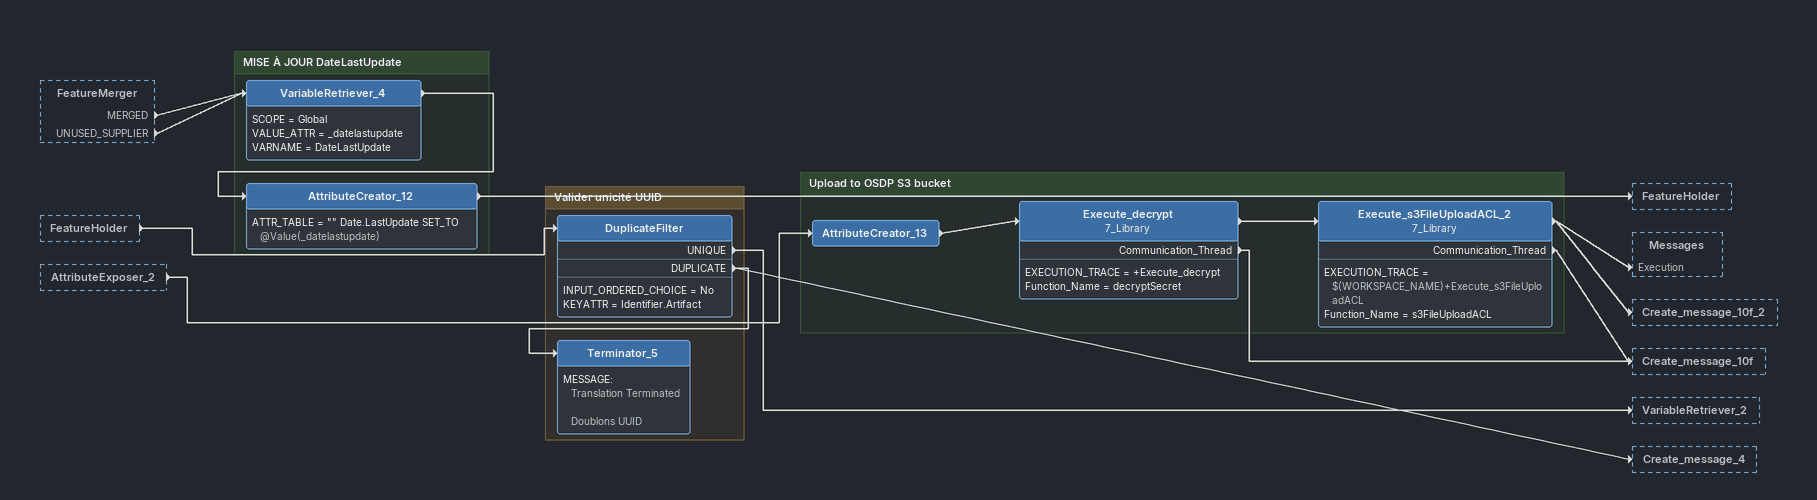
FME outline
FeatureMerger [outside]
    MERGED -> VariableRetriever_4
    UNUSED_SUPPLIER -> VariableRetriever_4
FeatureHolder [outside]
    -> DuplicateFilter
AttributeExposer_2 [outside]
    -> AttributeCreator_13

Bookmark: MISE À JOUR DateLastUpdate
VariableRetriever_4
    SCOPE = Global
    VALUE_ATTR = _datelastupdate
    VARNAME = DateLastUpdate
    -> AttributeCreator_12
AttributeCreator_12
    ATTR_TABLE = "" Date.LastUpdate SET_TO @Value(_datelastupdate)
    -> FeatureHolder

Bookmark: Valider unicité UUID
DuplicateFilter
    INPUT_ORDERED_CHOICE = No
    KEYATTR = Identifier.Artifact
    UNIQUE -> VariableRetriever_2
    DUPLICATE -> Terminator_5
    DUPLICATE -> Create_message_4
Terminator_5
    MESSAGE:
      Translation Terminated

      Doublons UUID

Bookmark: Upload to OSDP S3 bucket
AttributeCreator_13
    -> Execute_decrypt
Execute_decrypt: 7_Library
    EXECUTION_TRACE = +Execute_decrypt
    Function_Name = decryptSecret
    -> Execute_s3FileUploadACL_2
    Communication_Thread -> Create_message_10f
Execute_s3FileUploadACL_2: 7_Library
    EXECUTION_TRACE = $(WORKSPACE_NAME)+Execute_s3FileUploadACL
    Function_Name = s3FileUploadACL
    -> Messages [Execution]
    -> Create_message_10f_2
    Communication_Thread -> Create_message_10f
